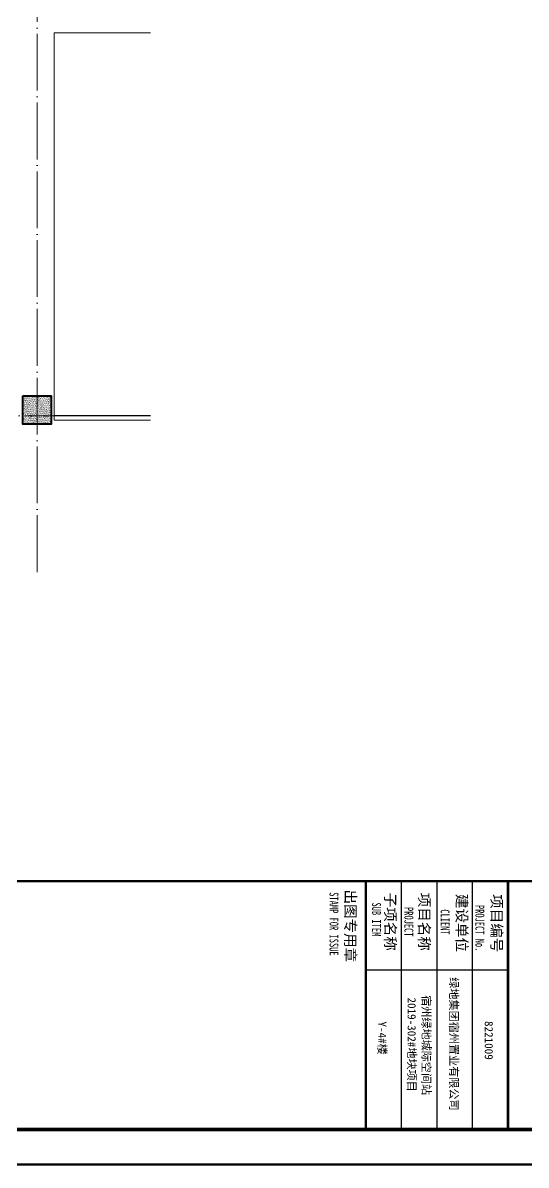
# Model space of a CAD drawing. Extents: x 27938 to 983267, y -209821 to 1628073.
# Drawn here: x 852143 to 855683, y -173716 to -165678 of the extents above; entities that cross this region are included whole.
import ezdxf

# ---------------------------------------------------------------- set-up
doc = ezdxf.new("R2010")
doc.units = 0
doc.header["$LTSCALE"] = 1000
doc.header["$MEASUREMENT"] = 0
doc.linetypes.add('DOTE', pattern=[2.42, 2, -0.2, 0.02, -0.2])
for name, color, linetype, lineweight in [('DOTE', 19, 'DOTE', 9), ('WALL', 9, 'Continuous', 40), ('内粉刷', 37, 'Continuous', 9), ('图签', 147, 'Continuous', 18)]:
    doc.layers.add(name, color=color, linetype=linetype, lineweight=lineweight)
doc.layers.add('yichutu', color=7, linetype='Continuous', true_color=0xffffff, plot=False)
for name, color, linetype in [('图框', 140, 'Continuous'), ('图签文字', 147, 'Continuous'), ('看线', 251, 'Continuous'), ('立面-看线', 251, 'Continuous')]:
    doc.layers.add(name, color=color, linetype=linetype)
doc.styles.add('宋体', font='', dxfattribs={"height": 50})
doc.styles.add('建筑图签-1', font='', dxfattribs={"width": 0.7})
doc.styles.get('宋体').set_extended_font_data('SimSun')
doc.styles.get('建筑图签-1').set_extended_font_data('SimHei')

# ---------------------------------------------------------------- blocks, each defined once
blk = doc.blocks.new('GFDDDDRG')
at = {"layer": '图框'}
blk.add_lwpolyline([(923310, -107437), (923310, -159999), (893610, -159999), (893610, -107437)], close=True, dxfattribs=at)
blk.add_lwpolyline([(923310, -107437), (923310, -159999), (893610, -159999), (893610, -107437)], close=True, dxfattribs=at)
at = {"layer": '图框', "const_width": 50}
blk.add_lwpolyline([(894110, -159499), (922810, -159499), (922810, -108687), (894110, -108687)], close=True, dxfattribs=at)
at = {"layer": '图框'}
for points, const_width in [([(894110, -156002), (922810, -156002)], 35), ([(909660, -159502), (909660, -156002)], 35), ([(910160, -156002), (910160, -159502)], 17.5), ([(910660, -156002), (910660, -159502)], 17.5), ([(911160, -156002), (911160, -159502)], 17.5), ([(911660, -156002), (911660, -159502)], 35), ([(911660, -156002), (911660, -159502)], 35), ([(909660, -157252), (911660, -157252)], 17.5)]:
    blk.add_lwpolyline(points, dxfattribs=dict(at, const_width=const_width))
at = {"layer": '图框', "style": '建筑图签-1', "width": 0.7}
for s, p in [('STAMP FOR ISSUE', (909150, -156158)), ('SUB ITEM', (909748, -156303)), ('PROJECT', (910203, -156366)), ('CLIENT', (910713, -156399)), ('PROJECT No.', (911202, -156337, -899))]:
    blk.add_text(s, height=125, rotation=270, dxfattribs=at).set_placement(p)
at = {"layer": '图签', "color": 2, "style": '宋体'}
for s, height, p in [('绿地集团宿州置业有限公司', 114.67, (910841, -157355)), ('2019-302#地块项目', 114.67, (910249, -157640)), ('宿州绿地城际空间站', 114.7, (910454, -157607)), ('Y-4#楼', 114.7, (909834, -157977)), ('8221009', 114.7, (911334, -157971))]:
    blk.add_text(s, height=height, rotation=270, dxfattribs=at).set_placement(p)
at = {"layer": '图签文字', "color": 7, "style": '建筑图签-1'}
for s, p in [('出图专用章', (909369, -156120)), ('子项名称', (909930, -156165)), ('项目名称', (910408, -156165)), ('建设单位', (910937, -156182)), ('项目编号', (911426, -156186))]:
    blk.add_text(s, height=150, rotation=270, dxfattribs=at).set_placement(p)
blk = doc.blocks.new('yct-1051-594-26275-14850-25-1002.0')
at = {"layer": 'yichutu', "color": 7, "true_color": 0xffffff}
blk.add_lwpolyline([(0, 0), (0, 14850), (26275, 14850), (26275, 0)], close=True, dxfattribs=at)

msp = doc.modelspace()

# ---------------------------------------------------------------- hatches: boundary and pattern name
at = {"layer": '立面-看线'}
h = msp.add_hatch(dxfattribs=at)
h.set_pattern_fill('碎沙', color=256, scale=4)
h.set_pattern_definition([(37.5, (51090.092, -553864.9845), (-0.32000626, 9.78826475), [0, -7.7216, 0, -8.636, 0, -8.255]), (7.5, (51090.092, -553864.985), (8.99046566, 14.33650201), [0, -4.1656, 0, -6.9596, 0, -2.667]), (327.5, (51083.844, -553864.9845), (15.819847405, 0.02874369), [0, -2.54, 0, -9.144, 0, -11.938]), (317.5, (51083.844, -553864.985), (15.27112905, 4.45858647), [0, -1.27, 0, -5.9944, 0, -6.858])])
h.paths.add_polyline_path([(852143.3, -168503), (852343.3, -168503), (852343.3, -168303), (852143.3, -168303)])

# ---------------------------------------------------------------- linework, layer by layer
at = {"layer": 'DOTE', "linetype": 'DOTE', "ltscale": 0.2}
for p, q in [((852243.3, -169543), (852243.3, -149943)), ((853041.9, -168443), (849273.1, -168443))]:
    msp.add_line(p, q, dxfattribs=at)
at = {"layer": 'WALL'}
msp.add_lwpolyline([(852143.3, -168303), (852343.3, -168303), (852343.3, -168503), (852143.3, -168503)], close=True, dxfattribs=at)
at = {"layer": '内粉刷'}
msp.add_line((852363.3, -168473), (852363.3, -165748), dxfattribs=at)
for points in [[(853041.9, -165748), (852363.3, -165748)], [(853041.9, -168473), (852363.3, -168473)]]:
    msp.add_lwpolyline(points, dxfattribs=at)
at = {"layer": '看线', "color": 32}
msp.add_lwpolyline([(853041.9, -168443), (852363.3, -168443)], dxfattribs=at)

# ---------------------------------------------------------------- block references
at = {"xscale": 0.5, "yscale": 0.5, "zscale": 0.5}
msp.add_blockref('GFDDDDRG', (399725.6, -93716.5), dxfattribs=at)
at = {"layer": 'yichutu', "rotation": 270}
msp.add_blockref('yct-1051-594-26275-14850-25-1002.0', (846530.5, -147435), dxfattribs=at)

doc.saveas('drawing.dxf')
